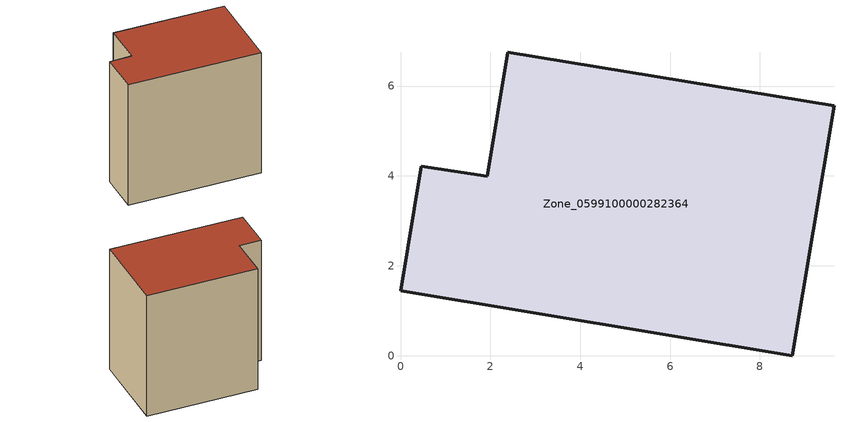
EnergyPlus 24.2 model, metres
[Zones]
Zone_0599100000282364
 floor ground (C_G): 8.72,0 0,1.45 0.46,4.22 1.93,3.99 2.39,6.75 9.65,5.56 z0
 wall outside (C_F): 1.93,3.99 0.46,4.22 0,1.45 8.72,0 9.65,5.56 2.39,6.75 1.93,3.99 z0:8.73
 roof outside (C_R): 9.65,5.56 2.39,6.75 1.93,3.99 0.46,4.22 0,1.45 8.72,0 z8.73
[BUILDING]
Pand.0599100000282364: North Axis=0; Terrain=City; Loads Convergence Tolerance Value=0.04; Temperature Convergence Tolerance Value=0.4; Solar Distribution=FullExterior; Maximum Number of Warmup Days=25; Minimum Number of Warmup Days=1
[Site:Location]
Rotterdam.The.Hague.AP_ZH_NLD Design_Conditions: Latitude=51.96; Longitude=4.45; Time Zone=1; Elevation=-4.5
[SITE:GROUNDTEMPERATURE:BUILDINGSURFACE]
18, 18, 18, 18, 18, 18, 18, 18, 18, 18, 18, 18
[MATERIAL] Thermal Absorptance=0.9; Solar Absorptance=0.7; Visible Absorptance=0.7
Name | Roughness | Thickness | Conductivity | Density | Specific Heat
G.TI.1975-1991 | MediumSmooth | 0.15 | 0.288461 | 540 | 1210
F.TI.1975-1991 | Rough | 0.3 | 0.230769 | 1920 | 840
R.TI.1975-1991 | MediumRough | 0.2 | 0.153846 | 1500 | 1000
[CONSTRUCTION]
C_G: G.TI.1975-1991
C_F: F.TI.1975-1991
C_R: R.TI.1975-1991
[ZONE]
Zone_0599100000282364: Type=1; Multiplier=1; Ceiling Height=Autocalculate; Volume=Autocalculate; Floor Area=autocalculate; Part of Total Floor Area=Yes
[ZONEINFILTRATION:DESIGNFLOWRATE]
Infil_Zone_0599100000282364: Zone or ZoneList or Space or SpaceList=Zone_0599100000282364; Schedule=AlwaysOn; Design Flow Rate Calculation Method=Flow/Area; Flow Rate per Floor Area=0.003; Constant Term Coefficient=1; Temperature Term Coefficient=0; Velocity Term Coefficient=0; Velocity Squared Term Coefficient=0
[HVACTEMPLATE:ZONE:IDEALLOADSAIRSYSTEM]
Zone_0599100000282364: Maximum Heating Supply Air Temperature=50; Minimum Cooling Supply Air Temperature=13; Maximum Heating Supply Air Humidity Ratio=0.0156; Minimum Cooling Supply Air Humidity Ratio=0.0077; Heating Limit=NoLimit; Cooling Limit=NoLimit; Dehumidification Control Type=ConstantSensibleHeatRatio; Cooling Sensible Heat Ratio=0.7; Dehumidification Setpoint=60; Humidification Control Type=None; Humidification Setpoint=30; Outdoor Air Method=None; Outdoor Air Flow Rate per Person=0.00944; Outdoor Air Flow Rate per Zone Floor Area=0; Outdoor Air Flow Rate per Zone=0; Demand Controlled Ventilation Type=None; Outdoor Air Economizer Type=NoEconomizer; Heat Recovery Type=None; Sensible Heat Recovery Effectiveness=0.7; Latent Heat Recovery Effectiveness=0.65
[ZONECONTROL:THERMOSTAT]
ThermostatControl_Zone_0599100000282364: Zone or ZoneList=Zone_0599100000282364; Control Type Schedule=DualSetpointControlType; Control 1=Thermostat_Zone_0599100000282364; Temperature Difference Between Cutout And Setpoint=0
[THERMOSTATSETPOINT:DUALSETPOINT]
Thermostat_Zone_0599100000282364: Heating Setpoint Temperature Schedule=HeatingSetpoint_Zone_0599100000282364; Cooling Setpoint Temperature Schedule=CoolingSetpoint_Zone_0599100000282364
[SCHEDULE:COMPACT]
HeatingSetpoint_Zone_0599100000282364: Through: 12/31, For: AllDays, Until: 24:00, 21
CoolingSetpoint_Zone_0599100000282364: Through: 12/31, For: AllDays, Until: 24:00, 24
DualSetpointControlType: Through: 12/31, For: AllDays, Until: 24:00, 4
AlwaysOn: Through: 12/31, For: AllDays, Until: 24:00, 1
